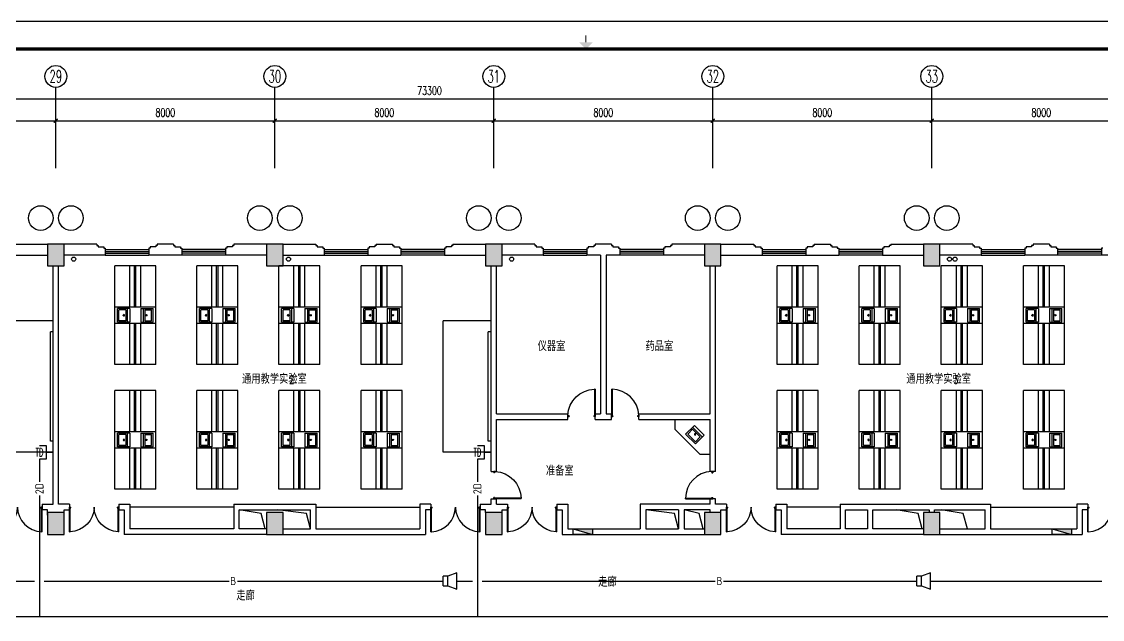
# Model space of a CAD drawing. Extents: x 190999 to 834799, y -200814 to 215286.
# Drawn here: x 467635 to 507118, y 49967 to 71786 of the extents above; entities that cross this region are included whole.
import ezdxf
from ezdxf.enums import TextEntityAlignment as Align

# ---------------------------------------------------------------- set-up
doc = ezdxf.new("R2010")
doc.units = 0
doc.header["$LTSCALE"] = 1000
doc.header["$MEASUREMENT"] = 0
for name, color, linetype in [('00-EQUIP', 3, 'Continuous'), ('00-SIG_TEXT', 7, 'Continuous'), ('00-WIRE-4', 6, 'Continuous'), ('A-墙线', 2, 'Continuous'), ('A-外包装修', 250, 'Continuous'), ('A-外窗', 145, 'Continuous'), ('A-家具', 250, 'Continuous'), ('A-门', 167, 'Continuous'), ('AXIS', 3, 'Continuous'), ('AXIS_TEXT', 7, 'Continuous'), ('COLUMN', 2, 'Continuous'), ('EQUIP_消火栓', 6, 'Continuous'), ('PUB_HATCH', 250, 'Continuous'), ('图框', 189, 'Continuous'), ('房间名称', 7, 'Continuous'), ('桥架', 1, 'Continuous'), ('洞口线', 177, 'Continuous'), ('雨水管', 3, 'Continuous')]:
    doc.layers.add(name, color=color, linetype=linetype)
doc.styles.add('-GBCBIGGBENOR', font='GBENOR.shx', dxfattribs={"bigfont": 'GBCBIG.shx'})
doc.styles.add('_COMPLEX', font='COMPLEX.shx', dxfattribs={"width": 0.5})
doc.styles.add('_TCH_AXIS', font='COMPLEX', dxfattribs={"bigfont": 'GBCBIG'})
doc.styles.add('_TCH_DIM', font='SIMPLEX', dxfattribs={"bigfont": 'GBCBIG'})
doc.styles.add('COMPLEX', font='COMPLEX')
doc.styles.add('DIM_FONT', font='SIMPLEX', dxfattribs={"width": 0.7, "bigfont": 'GBCBIG'})
doc.styles.get("Standard").update_dxf_attribs({"font": 'simhei.ttf'})
doc.styles.add('zz-1', font='arial.ttf', dxfattribs={"width": 0.8})
doc.dimstyles.new('DIMN', dxfattribs={"dimtxt": 300, "dimasz": 100, "dimexe": 250, "dimexo": 300, "dimgap": 150, "dimtad": 1, "dimdec": 0, "dimzin": 0, "dimdsep": 46, "dimtxsty": 'DIM_FONT', "dimblk": 'ARCHTICK', "dimcen": 0.09, "dimclrt": 7, "dimazin": 2, "dimtfac": 1, "dimtdec": 0, "dimtix": 1, "dimtmove": 2, "dimatfit": 3, "dimfxl": 0, "dimtolj": 1, "dimtzin": 0, "dimarcsym": 0})

# ---------------------------------------------------------------- blocks, each defined once
blk = doc.blocks.new('TJAD_TK_A0')
at = {"layer": '图框'}
blk.add_line((2162, 399.3), (973, 399.3), dxfattribs=at)
at = {"layer": '图框', "const_width": 0.3}
blk.add_lwpolyline([(1567.5, 391.74), (1567.5, 394.24)], dxfattribs=at)
at = {"layer": '图框', "const_width": 1.2}
blk.add_lwpolyline([(2152, -431.7), (2152, 389.3), (998, 389.3), (998, -431.7)], close=True, dxfattribs=at)
at = {"layer": '图框'}
blk.add_solid([(1565, 391.74), (1570, 391.74), (1567.5, 389.24)], dxfattribs=at)
blk = doc.blocks.new('m1000')
at = {"layer": 'A-墙线'}
for p, q in [((0, 0), (0, 200)), ((1000, 0), (1000, 200))]:
    blk.add_line(p, q, dxfattribs=at)
at = {"layer": 'A-门'}
for p, q in [((0, 1100), (0, 100)), ((0, 1100), (20, 1100)), ((20, 1100), (20, 150)), ((0, 150), (30, 150)), ((0, 100), (50, 100)), ((30, 150), (30, 130)), ((30, 130), (50, 130)), ((50, 130), (50, 100)), ((950, 130), (950, 100)), ((970, 130), (950, 130)), ((1000, 100), (950, 100)), ((970, 150), (970, 130)), ((1000, 150), (970, 150)), ((1000, 150), (1000, 100))]:
    blk.add_line(p, q, dxfattribs=at)
blk.add_arc((0, 100), 1000, 2.866, 88.854, dxfattribs=at)
blk = doc.blocks.new('m1800')
at = {"layer": 'A-墙线'}
for p, q in [((-900, -100), (-900, 100)), ((900, -100), (900, 100))]:
    blk.add_line(p, q, dxfattribs=at)
at = {"layer": 'A-门'}
for p, q in [((-900, 900), (-900, 0)), ((-900, 900), (-880, 900)), ((-880, 900), (-880, 50)), ((880, 900), (880, 50)), ((900, 900), (880, 900)), ((900, 900), (900, 0)), ((-900, 50), (-870, 50)), ((-900, 0), (-850, 0)), ((-870, 50), (-870, 30)), ((-870, 30), (-850, 30)), ((-850, 30), (-850, 0)), ((850, 30), (850, 0)), ((870, 30), (850, 30)), ((900, 0), (850, 0)), ((870, 50), (870, 30)), ((900, 50), (870, 50))]:
    blk.add_line(p, q, dxfattribs=at)
for centre, start, end in [((-900, 0), 0, 88.7267), ((900, 0), 91.2733, 180)]:
    blk.add_arc(centre, 900, start, end, dxfattribs=at)
blk = doc.blocks.new('$TwtSys$00000434')
for p, q in [((-0.5, 0.5), (-0.5, -0.5)), ((-0.5, -0.5), (0.5, 0.5)), ((0.5, 0.5), (-0.5, 0.5)), ((0.5, -0.5), (0.5, 0.5)), ((-0.5, -0.5), (0.5, -0.5))]:
    blk.add_line(p, q)
blk.add_solid([(0.5, -0.5), (0.5, 0.5), (-0.5, -0.5)])
blk = doc.blocks.new('_ArchTick')
at = {"const_width": 0.5}
blk.add_lwpolyline([(-0.7, -0.7), (0.7, 0.7)], dxfattribs=at)
blk = doc.blocks.new('*D1251')
at = {"layer": 'AXIS', "color": 0, "lineweight": -2}
for p, q in [((500885, 66767), (500885, 68417)), ((508885, 66767), (508885, 68417)), ((500885, 68167), (508885, 68167))]:
    blk.add_line(p, q, dxfattribs=at)
at = {"layer": 'Defpoints', "color": 0}
for p in [(508885, 68167), (500885, 66467), (508885, 66467)]:
    blk.add_point(p, dxfattribs=at)
at = {"layer": 'AXIS', "color": 0, "lineweight": -2, "xscale": 100, "yscale": 100, "zscale": 100, "rotation": 180}
blk.add_blockref('_ArchTick', (500885, 68167), dxfattribs=at)
at = {"layer": 'AXIS', "color": 0, "lineweight": -2, "xscale": 100, "yscale": 100, "zscale": 100}
blk.add_blockref('_ArchTick', (508885, 68167), dxfattribs=at)
at = {"layer": 'AXIS', "color": 7, "insert": (504885, 68467), "char_height": 300, "attachment_point": 5, "style": 'DIM_FONT'}
blk.add_mtext('\\A1;8000', dxfattribs=at)
blk = doc.blocks.new('*D1252')
at = {"layer": 'AXIS', "color": 0, "lineweight": -2}
for p, q in [((492885, 66767), (492885, 68417)), ((500885, 66767), (500885, 68417)), ((492885, 68167), (500885, 68167))]:
    blk.add_line(p, q, dxfattribs=at)
at = {"layer": 'Defpoints', "color": 0}
for p in [(500885, 68167), (492885, 66467), (500885, 66467)]:
    blk.add_point(p, dxfattribs=at)
at = {"layer": 'AXIS', "color": 0, "lineweight": -2, "xscale": 100, "yscale": 100, "zscale": 100, "rotation": 180}
blk.add_blockref('_ArchTick', (492885, 68167), dxfattribs=at)
at = {"layer": 'AXIS', "color": 0, "lineweight": -2, "xscale": 100, "yscale": 100, "zscale": 100}
blk.add_blockref('_ArchTick', (500885, 68167), dxfattribs=at)
at = {"layer": 'AXIS', "color": 7, "insert": (496885, 68467), "char_height": 300, "attachment_point": 5, "style": 'DIM_FONT'}
blk.add_mtext('\\A1;8000', dxfattribs=at)
blk = doc.blocks.new('*D1253')
at = {"layer": 'AXIS', "color": 0, "lineweight": -2}
for p, q in [((484885, 66767), (484885, 68417)), ((492885, 66767), (492885, 68417)), ((484885, 68167), (492885, 68167))]:
    blk.add_line(p, q, dxfattribs=at)
at = {"layer": 'Defpoints', "color": 0}
for p in [(492885, 68167), (484885, 66467), (492885, 66467)]:
    blk.add_point(p, dxfattribs=at)
at = {"layer": 'AXIS', "color": 0, "lineweight": -2, "xscale": 100, "yscale": 100, "zscale": 100, "rotation": 180}
blk.add_blockref('_ArchTick', (484885, 68167), dxfattribs=at)
at = {"layer": 'AXIS', "color": 0, "lineweight": -2, "xscale": 100, "yscale": 100, "zscale": 100}
blk.add_blockref('_ArchTick', (492885, 68167), dxfattribs=at)
at = {"layer": 'AXIS', "color": 7, "insert": (488885, 68467), "char_height": 300, "attachment_point": 5, "style": 'DIM_FONT'}
blk.add_mtext('\\A1;8000', dxfattribs=at)
blk = doc.blocks.new('*D1254')
at = {"layer": 'AXIS', "color": 0, "lineweight": -2}
for p, q in [((476885, 66767), (476885, 68417)), ((484885, 66767), (484885, 68417)), ((476885, 68167), (484885, 68167))]:
    blk.add_line(p, q, dxfattribs=at)
at = {"layer": 'Defpoints', "color": 0}
for p in [(484885, 68167), (476885, 66467), (484885, 66467)]:
    blk.add_point(p, dxfattribs=at)
at = {"layer": 'AXIS', "color": 0, "lineweight": -2, "xscale": 100, "yscale": 100, "zscale": 100, "rotation": 180}
blk.add_blockref('_ArchTick', (476885, 68167), dxfattribs=at)
at = {"layer": 'AXIS', "color": 0, "lineweight": -2, "xscale": 100, "yscale": 100, "zscale": 100}
blk.add_blockref('_ArchTick', (484885, 68167), dxfattribs=at)
at = {"layer": 'AXIS', "color": 7, "insert": (480885, 68467), "char_height": 300, "attachment_point": 5, "style": 'DIM_FONT'}
blk.add_mtext('\\A1;8000', dxfattribs=at)
blk = doc.blocks.new('*D1255')
at = {"layer": 'AXIS', "color": 0, "lineweight": -2}
for p, q in [((468885, 66767), (468885, 68417)), ((476885, 66767), (476885, 68417)), ((468885, 68167), (476885, 68167))]:
    blk.add_line(p, q, dxfattribs=at)
at = {"layer": 'Defpoints', "color": 0}
for p in [(476885, 68167), (468885, 66467), (476885, 66467)]:
    blk.add_point(p, dxfattribs=at)
at = {"layer": 'AXIS', "color": 0, "lineweight": -2, "xscale": 100, "yscale": 100, "zscale": 100, "rotation": 180}
blk.add_blockref('_ArchTick', (468885, 68167), dxfattribs=at)
at = {"layer": 'AXIS', "color": 0, "lineweight": -2, "xscale": 100, "yscale": 100, "zscale": 100}
blk.add_blockref('_ArchTick', (476885, 68167), dxfattribs=at)
at = {"layer": 'AXIS', "color": 7, "insert": (472885, 68467), "char_height": 300, "attachment_point": 5, "style": 'DIM_FONT'}
blk.add_mtext('\\A1;8000', dxfattribs=at)
blk = doc.blocks.new('*D1256')
at = {"layer": 'AXIS', "color": 0, "lineweight": -2}
for p, q in [((460885, 66767), (460885, 68417)), ((468885, 66767), (468885, 68417)), ((460885, 68167), (468885, 68167))]:
    blk.add_line(p, q, dxfattribs=at)
at = {"layer": 'Defpoints', "color": 0}
for p in [(468885, 68167), (460885, 66467), (468885, 66467)]:
    blk.add_point(p, dxfattribs=at)
at = {"layer": 'AXIS', "color": 0, "lineweight": -2, "xscale": 100, "yscale": 100, "zscale": 100, "rotation": 180}
blk.add_blockref('_ArchTick', (460885, 68167), dxfattribs=at)
at = {"layer": 'AXIS', "color": 0, "lineweight": -2, "xscale": 100, "yscale": 100, "zscale": 100}
blk.add_blockref('_ArchTick', (468885, 68167), dxfattribs=at)
at = {"layer": 'AXIS', "color": 7, "insert": (464885, 68467), "char_height": 300, "attachment_point": 5, "style": 'DIM_FONT'}
blk.add_mtext('\\A1;8000', dxfattribs=at)
blk = doc.blocks.new('*D1260')
at = {"layer": 'AXIS', "color": 0, "lineweight": -2}
for p, q in [((445885, 66767), (445885, 69217)), ((519185, 66767), (519185, 69217)), ((445885, 68967), (519185, 68967))]:
    blk.add_line(p, q, dxfattribs=at)
at = {"layer": 'Defpoints', "color": 0}
for p in [(519185, 68967), (445885, 66467), (519185, 66467)]:
    blk.add_point(p, dxfattribs=at)
at = {"layer": 'AXIS', "color": 0, "lineweight": -2, "xscale": 100, "yscale": 100, "zscale": 100, "rotation": 180}
blk.add_blockref('_ArchTick', (445885, 68967), dxfattribs=at)
at = {"layer": 'AXIS', "color": 0, "lineweight": -2, "xscale": 100, "yscale": 100, "zscale": 100}
blk.add_blockref('_ArchTick', (519185, 68967), dxfattribs=at)
at = {"layer": 'AXIS', "color": 7, "insert": (482535, 69267), "char_height": 300, "attachment_point": 5, "style": 'DIM_FONT'}
blk.add_mtext('\\A1;73300', dxfattribs=at)
blk = doc.blocks.new('_AXISO')
blk.add_circle((0, 0), 0.5)
at = {"layer": 'AXIS_TEXT', "style": 'COMPLEX', "width": 1.041667}
blk.add_attdef('A', text='', height=0.56, dxfattribs=at).set_placement((-0.25, -0.28), (0.25, -0.28), align=Align.FIT)
blk = doc.blocks.new('$plan$00001609')
at = {"linetype": 'Continuous'}
for p, q in [((0, -251), (0, 251)), ((0, 251), (450, 251)), ((93, -251), (93, 251)), ((146, -199), (146, 199)), ((146, 199), (397, 199)), ((397, 199), (397, -199)), ((450, 251), (450, -251)), ((0, -251), (450, -251)), ((146, -199), (397, -199))]:
    blk.add_line(p, q, dxfattribs=at)
blk.add_line((238, 2), (238, 0))
blk.add_arc((212, 0), 26, 4.716, 0, dxfattribs=at)
at = {"style": 'zz-1'}
for tag in ['YSIZE', 'XSIZE']:
    blk.add_attdef(tag, (0, 0), '', height=0.5, dxfattribs=at)
blk = doc.blocks.new('_LINKPT1')
at = {"color": 0}
blk.add_line((0, 0), (0, 0), dxfattribs=at)
blk = doc.blocks.new('IO37IMB6')
for p, q in [((-0.5, 0.499), (-0.5, 0.999)), ((0.5, 0.999), (0.5, 0.499)), ((0.5, 0.499), (-0.5, 0.499)), ((0, 0.5), (0, 0))]:
    blk.add_line(p, q)
at = {"xscale": 0.002, "yscale": 0.002, "zscale": 0.002}
for p in [(0, 1.384), (-0.5, 0.499), (0, 0), (0.5, 0.499)]:
    blk.add_blockref('_LINKPT1', p, dxfattribs=at)
at = {"style": '_COMPLEX', "width": 0.6, "flags": 8}
blk.add_attdef('$TEXT$', text='', height=0.6, dxfattribs=at).set_placement((0, 1), align=Align.MIDDLE_CENTER)
at = {"flags": 9}
blk.add_attdef('A', (0, 0), '', height=0.00002, dxfattribs=at)
blk = doc.blocks.new('OS28WV87')
for p, q in [((0, 0.35), (0, -0.35)), ((0, 0.35), (0.35, 0.35)), ((0.35, 0.35), (1, 0.6)), ((0.35, 0.35), (0.35, -0.35)), ((1, 0.6), (1, -0.6)), ((0.35, -0.35), (0, -0.35)), ((1, -0.6), (0.35, -0.35))]:
    blk.add_line(p, q)
at = {"xscale": 0.002, "yscale": 0.002, "zscale": 0.002}
for p in [(0, 0), (0.175, 0.35), (1, 0), (0.175, -0.35)]:
    blk.add_blockref('_LINKPT1', p, dxfattribs=at)
at = {"flags": 9}
blk.add_attdef('A', (0, 0), '', height=0.00002, dxfattribs=at)

msp = doc.modelspace()

# ---------------------------------------------------------------- hatches: boundary and pattern name
at = {"layer": 'PUB_HATCH'}
for points in [[(468584.6, 63667.4), (468584.6, 62867.4), (469184.6, 62867.4), (469184.6, 63667.4)], [(476584.6, 63667.4), (476584.6, 62867.4), (477184.6, 62867.4), (477184.6, 63667.4)], [(484584.6, 63667.4), (484584.6, 62867.4), (485184.6, 62867.4), (485184.6, 63667.4)], [(492584.6, 63667.4), (492584.6, 62867.4), (493184.6, 62867.4), (493184.6, 63667.4)], [(500584.6, 63667.4), (500584.6, 62867.4), (501184.6, 62867.4), (501184.6, 63667.4)], [(468584.6, 53867.4), (468584.6, 53067.4), (469184.6, 53067.4), (469184.6, 53867.4)], [(476584.6, 53867.4), (476584.6, 53067.4), (477184.6, 53067.4), (477184.6, 53867.4)], [(484584.6, 53867.4), (484584.6, 53067.4), (485184.6, 53067.4), (485184.6, 53867.4)], [(492584.6, 53867.4), (492584.6, 53067.4), (493184.6, 53067.4), (493184.6, 53867.4)], [(500584.6, 53867.4), (500584.6, 53067.4), (501184.6, 53067.4), (501184.6, 53867.4)]]:
    msp.add_hatch(color=256, dxfattribs=at).paths.add_polyline_path(points)

# ---------------------------------------------------------------- linework, layer by layer
at = {"layer": '00-WIRE-4'}
for p, q in [((468285.1, 55817.4), (468285.1, 54989.7)), ((484285.1, 55817.4), (484285.1, 54989.7)), ((468285.1, 54489.1), (468285.1, 50067.4)), ((484285.1, 54489.1), (484285.1, 50067.4)), ((466234.6, 51367.4), (468110.1, 51367.4)), ((468460.1, 51367.4), (475213.8, 51367.4)), ((475518.8, 51367.4), (483034.6, 51367.4)), ((483534.6, 51367.4), (484110.1, 51367.4)), ((484460.1, 51367.4), (492975.1, 51367.4)), ((493280.1, 51367.4), (500334.6, 51367.4)), ((500834.6, 51367.4), (507102.1, 51367.4))]:
    msp.add_line(p, q, dxfattribs=at)
at = {"layer": 'A-墙线'}
for p, q in [((467384.6, 63667.4), (468584.6, 63667.4)), ((470384.6, 63667.4), (469184.6, 63667.4)), ((470384.6, 63667.4), (470384.6, 63617.4)), ((470384.6, 63617.4), (470434.6, 63617.4)), ((470434.6, 63617.4), (470434.6, 63567.4)), ((472534.6, 63617.4), (472534.6, 63567.4)), ((472584.6, 63617.4), (472534.6, 63617.4)), ((473184.6, 63667.4), (472584.6, 63667.4)), ((472584.6, 63667.4), (472584.6, 63617.4)), ((473184.6, 63667.4), (473184.6, 63617.4)), ((473184.6, 63617.4), (473234.6, 63617.4)), ((473234.6, 63617.4), (473234.6, 63567.4)), ((475334.6, 63617.4), (475334.6, 63567.4)), ((475384.6, 63617.4), (475334.6, 63617.4)), ((476584.6, 63667.4), (475384.6, 63667.4)), ((475384.6, 63667.4), (475384.6, 63617.4)), ((477184.6, 63667.4), (478384.6, 63667.4)), ((478384.6, 63667.4), (478384.6, 63617.4)), ((478384.6, 63617.4), (478434.6, 63617.4)), ((478434.6, 63617.4), (478434.6, 63567.4)), ((480534.6, 63617.4), (480534.6, 63567.4)), ((480584.6, 63617.4), (480534.6, 63617.4)), ((480584.6, 63667.4), (481184.6, 63667.4)), ((480584.6, 63667.4), (480584.6, 63617.4)), ((481184.6, 63667.4), (481184.6, 63617.4)), ((481184.6, 63617.4), (481234.6, 63617.4)), ((481234.6, 63617.4), (481234.6, 63567.4)), ((483334.6, 63617.4), (483334.6, 63567.4)), ((483384.6, 63617.4), (483334.6, 63617.4)), ((483384.6, 63667.4), (484584.6, 63667.4)), ((483384.6, 63667.4), (483384.6, 63617.4)), ((486384.6, 63667.4), (485184.6, 63667.4)), ((486384.6, 63667.4), (486384.6, 63617.4)), ((486384.6, 63617.4), (486434.6, 63617.4)), ((486434.6, 63617.4), (486434.6, 63567.4)), ((488534.6, 63617.4), (488534.6, 63567.4)), ((488584.6, 63617.4), (488534.6, 63617.4)), ((489184.6, 63667.4), (488584.6, 63667.4)), ((488584.6, 63667.4), (488584.6, 63617.4)), ((489184.6, 63667.4), (489184.6, 63617.4)), ((489184.6, 63617.4), (489234.6, 63617.4)), ((489234.6, 63617.4), (489234.6, 63567.4)), ((491334.6, 63617.4), (491334.6, 63567.4)), ((491384.6, 63617.4), (491334.6, 63617.4)), ((492584.6, 63667.4), (491384.6, 63667.4)), ((491384.6, 63667.4), (491384.6, 63617.4)), ((493184.6, 63667.4), (494384.6, 63667.4)), ((494384.6, 63667.4), (494384.6, 63617.4)), ((494384.6, 63617.4), (494434.6, 63617.4)), ((494434.6, 63617.4), (494434.6, 63567.4)), ((496534.6, 63617.4), (496534.6, 63567.4)), ((496584.6, 63617.4), (496534.6, 63617.4)), ((496584.6, 63667.4), (497184.6, 63667.4)), ((496584.6, 63667.4), (496584.6, 63617.4)), ((497184.6, 63667.4), (497184.6, 63617.4)), ((497184.6, 63617.4), (497234.6, 63617.4)), ((497234.6, 63617.4), (497234.6, 63567.4)), ((499334.6, 63617.4), (499334.6, 63567.4)), ((499384.6, 63617.4), (499334.6, 63617.4)), ((499384.6, 63667.4), (500584.6, 63667.4)), ((499384.6, 63667.4), (499384.6, 63617.4)), ((502384.6, 63667.4), (501184.6, 63667.4)), ((502384.6, 63667.4), (502384.6, 63617.4)), ((502384.6, 63617.4), (502434.6, 63617.4)), ((502434.6, 63617.4), (502434.6, 63567.4)), ((504534.6, 63617.4), (504534.6, 63567.4)), ((504584.6, 63617.4), (504534.6, 63617.4)), ((505184.6, 63667.4), (504584.6, 63667.4)), ((504584.6, 63667.4), (504584.6, 63617.4)), ((505184.6, 63667.4), (505184.6, 63617.4)), ((505184.6, 63617.4), (505234.6, 63617.4)), ((505234.6, 63617.4), (505234.6, 63567.4)), ((467084.6, 63267.4), (468584.6, 63267.4)), ((470684.6, 63267.4), (469184.6, 63267.4)), ((470434.6, 63567.4), (470634.6, 63567.4)), ((470634.6, 63567.4), (470634.6, 63517.4)), ((470634.6, 63517.4), (470684.6, 63517.4)), ((470684.6, 63517.4), (470684.6, 63267.4)), ((472334.6, 63517.4), (472284.6, 63517.4)), ((472284.6, 63517.4), (472284.6, 63267.4)), ((473484.6, 63267.4), (472284.6, 63267.4)), ((472334.6, 63567.4), (472334.6, 63517.4)), ((472534.6, 63567.4), (472334.6, 63567.4)), ((473234.6, 63567.4), (473434.6, 63567.4)), ((473434.6, 63567.4), (473434.6, 63517.4)), ((473434.6, 63517.4), (473484.6, 63517.4)), ((473484.6, 63517.4), (473484.6, 63267.4)), ((475134.6, 63517.4), (475084.6, 63517.4)), ((475084.6, 63517.4), (475084.6, 63267.4)), ((476584.6, 63267.4), (475084.6, 63267.4)), ((475134.6, 63567.4), (475134.6, 63517.4)), ((475334.6, 63567.4), (475134.6, 63567.4)), ((477184.6, 63267.4), (478684.6, 63267.4)), ((478434.6, 63567.4), (478634.6, 63567.4)), ((478634.6, 63567.4), (478634.6, 63517.4)), ((478634.6, 63517.4), (478684.6, 63517.4)), ((478684.6, 63517.4), (478684.6, 63267.4)), ((480334.6, 63517.4), (480284.6, 63517.4)), ((480284.6, 63517.4), (480284.6, 63267.4)), ((480284.6, 63267.4), (481484.6, 63267.4)), ((480334.6, 63567.4), (480334.6, 63517.4)), ((480534.6, 63567.4), (480334.6, 63567.4)), ((481234.6, 63567.4), (481434.6, 63567.4)), ((481434.6, 63567.4), (481434.6, 63517.4)), ((481434.6, 63517.4), (481484.6, 63517.4)), ((481484.6, 63517.4), (481484.6, 63267.4)), ((483134.6, 63517.4), (483084.6, 63517.4)), ((483084.6, 63517.4), (483084.6, 63267.4)), ((483084.6, 63267.4), (484584.6, 63267.4)), ((483134.6, 63567.4), (483134.6, 63517.4)), ((483334.6, 63567.4), (483134.6, 63567.4)), ((486684.6, 63267.4), (485184.6, 63267.4)), ((486434.6, 63567.4), (486634.6, 63567.4)), ((486634.6, 63567.4), (486634.6, 63517.4)), ((486634.6, 63517.4), (486684.6, 63517.4)), ((486684.6, 63517.4), (486684.6, 63267.4)), ((488334.6, 63517.4), (488284.6, 63517.4)), ((488284.6, 63517.4), (488284.6, 63267.4)), ((488784.6, 63267.4), (488284.6, 63267.4)), ((488334.6, 63567.4), (488334.6, 63517.4)), ((488534.6, 63567.4), (488334.6, 63567.4)), ((488784.6, 63267.4), (488784.6, 57467.4)), ((488984.6, 63267.4), (488984.6, 57467.4)), ((489484.6, 63267.4), (488984.6, 63267.4)), ((489234.6, 63567.4), (489434.6, 63567.4)), ((489434.6, 63567.4), (489434.6, 63517.4)), ((489434.6, 63517.4), (489484.6, 63517.4)), ((489484.6, 63517.4), (489484.6, 63267.4)), ((491134.6, 63517.4), (491084.6, 63517.4)), ((491084.6, 63517.4), (491084.6, 63267.4)), ((492584.6, 63267.4), (491084.6, 63267.4)), ((491134.6, 63567.4), (491134.6, 63517.4)), ((491334.6, 63567.4), (491134.6, 63567.4)), ((493184.6, 63267.4), (494684.6, 63267.4)), ((494434.6, 63567.4), (494634.6, 63567.4)), ((494634.6, 63567.4), (494634.6, 63517.4)), ((494634.6, 63517.4), (494684.6, 63517.4)), ((494684.6, 63517.4), (494684.6, 63267.4)), ((496334.6, 63517.4), (496284.6, 63517.4)), ((496284.6, 63517.4), (496284.6, 63267.4)), ((496284.6, 63267.4), (497484.6, 63267.4)), ((496334.6, 63567.4), (496334.6, 63517.4)), ((496534.6, 63567.4), (496334.6, 63567.4)), ((497234.6, 63567.4), (497434.6, 63567.4)), ((497434.6, 63567.4), (497434.6, 63517.4)), ((497434.6, 63517.4), (497484.6, 63517.4)), ((497484.6, 63517.4), (497484.6, 63267.4)), ((499134.6, 63517.4), (499084.6, 63517.4)), ((499084.6, 63517.4), (499084.6, 63267.4)), ((499084.6, 63267.4), (500584.6, 63267.4)), ((499134.6, 63567.4), (499134.6, 63517.4)), ((499334.6, 63567.4), (499134.6, 63567.4)), ((502684.6, 63267.4), (501184.6, 63267.4)), ((502434.6, 63567.4), (502634.6, 63567.4)), ((502634.6, 63567.4), (502634.6, 63517.4)), ((502634.6, 63517.4), (502684.6, 63517.4)), ((502684.6, 63517.4), (502684.6, 63267.4)), ((504334.6, 63517.4), (504284.6, 63517.4)), ((504284.6, 63517.4), (504284.6, 63267.4)), ((505484.6, 63267.4), (504284.6, 63267.4)), ((504334.6, 63567.4), (504334.6, 63517.4)), ((504534.6, 63567.4), (504334.6, 63567.4)), ((505234.6, 63567.4), (505434.6, 63567.4)), ((505434.6, 63567.4), (505434.6, 63517.4)), ((505434.6, 63517.4), (505484.6, 63517.4)), ((505484.6, 63517.4), (505484.6, 63267.4)), ((507134.6, 63517.4), (507084.6, 63517.4)), ((507084.6, 63517.4), (507084.6, 63267.4)), ((508584.6, 63267.4), (507084.6, 63267.4)), ((468784.6, 54167.4), (468784.6, 62867.4)), ((468984.6, 54167.4), (468984.6, 62867.4)), ((484784.6, 55367.4), (484784.6, 62867.4)), ((484984.6, 57467.4), (484984.6, 62867.4)), ((492784.6, 57467.4), (492784.6, 62867.4)), ((492984.6, 55367.4), (492984.6, 62867.4)), ((484984.6, 57467.4), (487584.6, 57467.4)), ((484984.6, 57267.4), (487584.6, 57267.4)), ((484984.6, 55367.4), (484984.6, 57267.4)), ((488584.6, 57467.4), (488784.6, 57467.4)), ((488584.6, 57267.4), (489184.6, 57267.4)), ((488984.6, 57467.4), (489184.6, 57467.4)), ((490184.6, 57467.4), (492784.6, 57467.4)), ((490184.6, 57267.4), (492784.6, 57267.4)), ((492784.6, 55367.4), (492784.6, 57267.4)), ((468384.6, 54167.4), (468784.6, 54167.4)), ((469384.6, 54167.4), (468984.6, 54167.4)), ((471184.6, 54167.4), (471584.6, 54167.4)), ((471584.6, 54167.4), (471584.6, 53267.4)), ((475384.6, 54167.4), (475384.6, 53267.4)), ((475384.6, 54167.4), (478384.6, 54167.4)), ((478384.6, 54167.4), (478384.6, 53267.4)), ((482584.6, 54167.4), (482184.6, 54167.4)), ((482184.6, 54167.4), (482184.6, 53267.4)), ((484384.6, 54167.4), (484784.6, 54167.4)), ((484784.6, 54167.4), (484784.6, 54367.4)), ((484984.6, 54167.4), (484984.6, 54367.4)), ((484984.6, 54167.4), (485384.6, 54167.4)), ((487184.6, 54167.4), (487584.6, 54167.4)), ((487584.6, 54167.4), (487584.6, 53267.4)), ((492784.6, 54167.4), (492784.6, 54367.4)), ((492984.6, 54167.4), (492984.6, 54367.4)), ((493384.6, 54167.4), (492984.6, 54167.4)), ((495184.6, 54167.4), (495584.6, 54167.4)), ((495584.6, 54167.4), (495584.6, 53267.4)), ((497534.6, 54167.4), (497534.6, 53267.4)), ((497534.6, 54167.4), (503034.6, 54167.4)), ((503034.6, 54167.4), (503034.6, 53267.4)), ((506584.6, 54167.4), (506184.6, 54167.4)), ((506184.6, 54167.4), (506184.6, 53267.4)), ((468584.6, 53967.4), (468384.6, 53967.4)), ((468584.6, 53767.4), (468584.6, 53967.4)), ((469184.6, 53967.4), (469384.6, 53967.4)), ((469184.6, 53767.4), (469184.6, 53967.4)), ((471184.6, 53967.4), (471384.6, 53967.4)), ((471384.6, 53967.4), (471384.6, 53067.4)), ((475584.6, 53967.4), (478184.6, 53967.4)), ((475584.6, 53267.4), (475584.6, 53967.4)), ((478184.6, 53267.4), (478184.6, 53967.4)), ((482584.6, 53967.4), (482384.6, 53967.4)), ((482384.6, 53967.4), (482384.6, 53067.4)), ((484584.6, 53967.4), (484384.6, 53967.4)), ((484584.6, 53867.4), (484584.6, 53967.4)), ((485184.6, 53967.4), (485384.6, 53967.4)), ((485184.6, 53867.4), (485184.6, 53967.4)), ((487184.6, 53967.4), (487384.6, 53967.4)), ((487384.6, 53967.4), (487384.6, 53067.4)), ((492784.6, 53867.4), (492784.6, 53967.4)), ((493184.6, 53967.4), (493384.6, 53967.4)), ((493184.6, 53867.4), (493184.6, 53967.4)), ((495184.6, 53967.4), (495384.6, 53967.4)), ((495384.6, 53967.4), (495384.6, 53067.4)), ((497734.6, 53967.4), (498534.6, 53967.4)), ((497734.6, 53267.4), (497734.6, 53967.4)), ((498534.6, 53967.4), (498534.6, 53267.4)), ((498734.6, 53967.4), (500784.6, 53967.4)), ((498734.6, 53267.4), (498734.6, 53967.4)), ((500784.6, 53967.4), (500784.6, 53867.4)), ((500984.6, 53967.4), (502834.6, 53967.4)), ((500984.6, 53867.4), (500984.6, 53967.4)), ((502834.6, 53267.4), (502834.6, 53967.4)), ((506584.6, 53967.4), (506384.6, 53967.4)), ((506384.6, 53967.4), (506384.6, 53067.4)), ((476584.6, 53067.4), (471384.6, 53067.4)), ((475384.6, 53267.4), (471584.6, 53267.4)), ((476584.6, 53267.4), (475584.6, 53267.4)), ((477184.6, 53267.4), (478184.6, 53267.4)), ((477184.6, 53067.4), (482384.6, 53067.4)), ((478384.6, 53267.4), (482184.6, 53267.4)), ((487384.6, 53067.4), (492584.6, 53067.4)), ((487584.6, 53267.4), (490234.6, 53267.4)), ((490434.6, 53267.4), (491634.6, 53267.4)), ((491834.6, 53267.4), (492584.6, 53267.4)), ((500584.6, 53067.4), (495384.6, 53067.4)), ((497534.6, 53267.4), (495584.6, 53267.4)), ((498534.6, 53267.4), (497734.6, 53267.4)), ((500584.6, 53267.4), (498734.6, 53267.4)), ((501184.6, 53267.4), (502834.6, 53267.4)), ((501184.6, 53067.4), (506384.6, 53067.4)), ((503034.6, 53267.4), (506184.6, 53267.4))]:
    msp.add_line(p, q, dxfattribs=at)
for points in [[(492784.6, 54167.4), (490234.6, 54167.4), (490234.6, 53267.4)], [(491634.6, 53967.4), (490434.6, 53967.4), (490434.6, 53267.4)], [(491634.6, 53967.4), (491634.6, 53267.4)], [(492784.6, 53967.4), (491834.6, 53967.4), (491834.6, 53267.4)]]:
    msp.add_lwpolyline(points, dxfattribs=at)
at = {"layer": 'A-外包装修'}
for centre in [(468334.6, 64617.4), (469434.6, 64617.4), (476334.6, 64617.4), (477434.6, 64617.4), (484334.6, 64617.4), (485434.6, 64617.4), (492334.6, 64617.4), (493434.6, 64617.4), (500334.6, 64617.4), (501434.6, 64617.4)]:
    msp.add_circle(centre, 450, dxfattribs=at)
at = {"layer": 'A-外窗'}
for p, q in [((470684.6, 63467.4), (472284.6, 63467.4)), ((470684.6, 63397.4), (472284.6, 63397.4)), ((470684.6, 63337.4), (472284.6, 63337.4)), ((470684.6, 63267.4), (472284.6, 63267.4)), ((475084.6, 63467.4), (473484.6, 63467.4)), ((475084.6, 63397.4), (473484.6, 63397.4)), ((475084.6, 63337.4), (473484.6, 63337.4)), ((475084.6, 63267.4), (473484.6, 63267.4)), ((478684.6, 63467.4), (480284.6, 63467.4)), ((478684.6, 63397.4), (480284.6, 63397.4)), ((478684.6, 63337.4), (480284.6, 63337.4)), ((478684.6, 63267.4), (480284.6, 63267.4)), ((483084.6, 63467.4), (481484.6, 63467.4)), ((483084.6, 63397.4), (481484.6, 63397.4)), ((483084.6, 63337.4), (481484.6, 63337.4)), ((483084.6, 63267.4), (481484.6, 63267.4)), ((486684.6, 63467.4), (488284.6, 63467.4)), ((486684.6, 63397.4), (488284.6, 63397.4)), ((486684.6, 63337.4), (488284.6, 63337.4)), ((486684.6, 63267.4), (488284.6, 63267.4)), ((491084.6, 63467.4), (489484.6, 63467.4)), ((491084.6, 63397.4), (489484.6, 63397.4)), ((491084.6, 63337.4), (489484.6, 63337.4)), ((491084.6, 63267.4), (489484.6, 63267.4)), ((494684.6, 63467.4), (496284.6, 63467.4)), ((494684.6, 63397.4), (496284.6, 63397.4)), ((494684.6, 63337.4), (496284.6, 63337.4)), ((494684.6, 63267.4), (496284.6, 63267.4)), ((499084.6, 63467.4), (497484.6, 63467.4)), ((499084.6, 63397.4), (497484.6, 63397.4)), ((499084.6, 63337.4), (497484.6, 63337.4)), ((499084.6, 63267.4), (497484.6, 63267.4)), ((502684.6, 63467.4), (504284.6, 63467.4)), ((502684.6, 63397.4), (504284.6, 63397.4)), ((502684.6, 63337.4), (504284.6, 63337.4)), ((502684.6, 63267.4), (504284.6, 63267.4)), ((507084.6, 63467.4), (505484.6, 63467.4)), ((507084.6, 63397.4), (505484.6, 63397.4)), ((507084.6, 63337.4), (505484.6, 63337.4)), ((507084.6, 63267.4), (505484.6, 63267.4))]:
    msp.add_line(p, q, dxfattribs=at)
at = {"layer": 'A-家具'}
for p, q in [((471034.6, 59267.4), (471034.6, 62867.4)), ((472534.6, 62867.4), (471034.6, 62867.4)), ((471584.6, 61367.4), (471584.6, 62867.4)), ((471759.6, 61367.4), (471759.6, 62867.4)), ((471809.6, 61367.4), (471809.6, 62867.4)), ((471984.6, 61367.4), (471984.6, 62867.4)), ((472534.6, 59267.4), (472534.6, 62867.4)), ((474034.6, 59267.4), (474034.6, 62867.4)), ((475534.6, 62867.4), (474034.6, 62867.4)), ((474584.6, 61367.4), (474584.6, 62867.4)), ((474759.6, 61367.4), (474759.6, 62867.4)), ((474809.6, 61367.4), (474809.6, 62867.4)), ((474984.6, 61367.4), (474984.6, 62867.4)), ((475534.6, 59267.4), (475534.6, 62867.4)), ((477034.6, 59267.4), (477034.6, 62867.4)), ((478534.6, 62867.4), (477034.6, 62867.4)), ((477584.6, 61367.4), (477584.6, 62867.4)), ((477759.6, 61367.4), (477759.6, 62867.4)), ((477809.6, 61367.4), (477809.6, 62867.4)), ((477984.6, 61367.4), (477984.6, 62867.4)), ((478534.6, 59267.4), (478534.6, 62867.4)), ((480034.6, 59267.4), (480034.6, 62867.4)), ((481534.6, 62867.4), (480034.6, 62867.4)), ((480584.6, 61367.4), (480584.6, 62867.4)), ((480759.6, 61367.4), (480759.6, 62867.4)), ((480809.6, 61367.4), (480809.6, 62867.4)), ((480984.6, 61367.4), (480984.6, 62867.4)), ((481534.6, 59267.4), (481534.6, 62867.4)), ((495234.6, 59267.4), (495234.6, 62867.4)), ((496734.6, 62867.4), (495234.6, 62867.4)), ((495784.6, 61367.4), (495784.6, 62867.4)), ((495959.6, 61367.4), (495959.6, 62867.4)), ((496009.6, 61367.4), (496009.6, 62867.4)), ((496184.6, 61367.4), (496184.6, 62867.4)), ((496734.6, 59267.4), (496734.6, 62867.4)), ((498234.6, 59267.4), (498234.6, 62867.4)), ((499734.6, 62867.4), (498234.6, 62867.4)), ((498784.6, 61367.4), (498784.6, 62867.4)), ((498959.6, 61367.4), (498959.6, 62867.4)), ((499009.6, 61367.4), (499009.6, 62867.4)), ((499184.6, 61367.4), (499184.6, 62867.4)), ((499734.6, 59267.4), (499734.6, 62867.4)), ((501234.6, 59267.4), (501234.6, 62867.4)), ((502734.6, 62867.4), (501234.6, 62867.4)), ((501784.6, 61367.4), (501784.6, 62867.4)), ((501959.6, 61367.4), (501959.6, 62867.4)), ((502009.6, 61367.4), (502009.6, 62867.4)), ((502184.6, 61367.4), (502184.6, 62867.4)), ((502734.6, 59267.4), (502734.6, 62867.4)), ((504234.6, 59267.4), (504234.6, 62867.4)), ((505734.6, 62867.4), (504234.6, 62867.4)), ((504784.6, 61367.4), (504784.6, 62867.4)), ((504959.6, 61367.4), (504959.6, 62867.4)), ((505009.6, 61367.4), (505009.6, 62867.4)), ((505184.6, 61367.4), (505184.6, 62867.4)), ((505734.6, 59267.4), (505734.6, 62867.4)), ((472534.6, 61367.4), (471034.6, 61367.4)), ((475534.6, 61367.4), (474034.6, 61367.4)), ((478534.6, 61367.4), (477034.6, 61367.4)), ((481534.6, 61367.4), (480034.6, 61367.4)), ((496734.6, 61367.4), (495234.6, 61367.4)), ((499734.6, 61367.4), (498234.6, 61367.4)), ((502734.6, 61367.4), (501234.6, 61367.4)), ((505734.6, 61367.4), (504234.6, 61367.4)), ((468784.6, 60867.4), (467034.6, 60867.4)), ((483034.6, 56067.4), (483034.6, 60867.4)), ((484784.6, 60867.4), (483034.6, 60867.4)), ((468684.6, 56467.4), (468684.6, 60467.4)), ((468784.6, 60467.4), (468684.6, 60467.4)), ((472534.6, 60767.4), (471034.6, 60767.4)), ((471584.6, 59267.4), (471584.6, 60767.4)), ((471759.6, 59267.4), (471759.6, 60767.4)), ((471809.6, 59267.4), (471809.6, 60767.4)), ((471984.6, 59267.4), (471984.6, 60767.4)), ((475534.6, 60767.4), (474034.6, 60767.4)), ((474584.6, 59267.4), (474584.6, 60767.4)), ((474759.6, 59267.4), (474759.6, 60767.4)), ((474809.6, 59267.4), (474809.6, 60767.4)), ((474984.6, 59267.4), (474984.6, 60767.4)), ((478534.6, 60767.4), (477034.6, 60767.4)), ((477584.6, 59267.4), (477584.6, 60767.4)), ((477759.6, 59267.4), (477759.6, 60767.4)), ((477809.6, 59267.4), (477809.6, 60767.4)), ((477984.6, 59267.4), (477984.6, 60767.4)), ((481534.6, 60767.4), (480034.6, 60767.4)), ((480584.6, 59267.4), (480584.6, 60767.4)), ((480759.6, 59267.4), (480759.6, 60767.4)), ((480809.6, 59267.4), (480809.6, 60767.4)), ((480984.6, 59267.4), (480984.6, 60767.4)), ((484684.6, 56467.4), (484684.6, 60467.4)), ((484784.6, 60467.4), (484684.6, 60467.4)), ((496734.6, 60767.4), (495234.6, 60767.4)), ((495784.6, 59267.4), (495784.6, 60767.4)), ((495959.6, 59267.4), (495959.6, 60767.4)), ((496009.6, 59267.4), (496009.6, 60767.4)), ((496184.6, 59267.4), (496184.6, 60767.4)), ((499734.6, 60767.4), (498234.6, 60767.4)), ((498784.6, 59267.4), (498784.6, 60767.4)), ((498959.6, 59267.4), (498959.6, 60767.4)), ((499009.6, 59267.4), (499009.6, 60767.4)), ((499184.6, 59267.4), (499184.6, 60767.4)), ((502734.6, 60767.4), (501234.6, 60767.4)), ((501784.6, 59267.4), (501784.6, 60767.4)), ((501959.6, 59267.4), (501959.6, 60767.4)), ((502009.6, 59267.4), (502009.6, 60767.4)), ((502184.6, 59267.4), (502184.6, 60767.4)), ((505734.6, 60767.4), (504234.6, 60767.4)), ((504784.6, 59267.4), (504784.6, 60767.4)), ((504959.6, 59267.4), (504959.6, 60767.4)), ((505009.6, 59267.4), (505009.6, 60767.4)), ((505184.6, 59267.4), (505184.6, 60767.4)), ((472534.6, 59267.4), (471034.6, 59267.4)), ((475534.6, 59267.4), (474034.6, 59267.4)), ((478534.6, 59267.4), (477034.6, 59267.4)), ((481534.6, 59267.4), (480034.6, 59267.4)), ((496734.6, 59267.4), (495234.6, 59267.4)), ((499734.6, 59267.4), (498234.6, 59267.4)), ((502734.6, 59267.4), (501234.6, 59267.4)), ((505734.6, 59267.4), (504234.6, 59267.4)), ((471034.6, 54717.4), (471034.6, 58317.4)), ((472534.6, 58317.4), (471034.6, 58317.4)), ((471584.6, 56817.4), (471584.6, 58317.4)), ((471759.6, 56817.4), (471759.6, 58317.4)), ((471809.6, 56817.4), (471809.6, 58317.4)), ((471984.6, 56817.4), (471984.6, 58317.4)), ((472534.6, 54717.4), (472534.6, 58317.4)), ((474034.6, 54717.4), (474034.6, 58317.4)), ((475534.6, 58317.4), (474034.6, 58317.4)), ((474584.6, 56817.4), (474584.6, 58317.4)), ((474759.6, 56817.4), (474759.6, 58317.4)), ((474809.6, 56817.4), (474809.6, 58317.4)), ((474984.6, 56817.4), (474984.6, 58317.4)), ((475534.6, 54717.4), (475534.6, 58317.4)), ((478534.6, 58317.4), (477034.6, 58317.4)), ((477034.6, 54717.4), (477034.6, 58317.4)), ((477584.6, 56817.4), (477584.6, 58317.4)), ((477759.6, 56817.4), (477759.6, 58317.4)), ((477809.6, 56817.4), (477809.6, 58317.4)), ((477984.6, 56817.4), (477984.6, 58317.4)), ((478534.6, 54717.4), (478534.6, 58317.4)), ((480034.6, 54717.4), (480034.6, 58317.4)), ((481534.6, 58317.4), (480034.6, 58317.4)), ((480584.6, 56817.4), (480584.6, 58317.4)), ((480759.6, 56817.4), (480759.6, 58317.4)), ((480809.6, 56817.4), (480809.6, 58317.4)), ((480984.6, 56817.4), (480984.6, 58317.4)), ((481534.6, 54717.4), (481534.6, 58317.4)), ((495234.6, 54717.4), (495234.6, 58317.4)), ((496734.6, 58317.4), (495234.6, 58317.4)), ((495784.6, 56817.4), (495784.6, 58317.4)), ((495959.6, 56817.4), (495959.6, 58317.4)), ((496009.6, 56817.4), (496009.6, 58317.4)), ((496184.6, 56817.4), (496184.6, 58317.4)), ((496734.6, 54717.4), (496734.6, 58317.4)), ((498234.6, 54717.4), (498234.6, 58317.4)), ((499734.6, 58317.4), (498234.6, 58317.4)), ((498784.6, 56817.4), (498784.6, 58317.4)), ((498959.6, 56817.4), (498959.6, 58317.4)), ((499009.6, 56817.4), (499009.6, 58317.4)), ((499184.6, 56817.4), (499184.6, 58317.4)), ((499734.6, 54717.4), (499734.6, 58317.4)), ((502734.6, 58317.4), (501234.6, 58317.4)), ((501234.6, 54717.4), (501234.6, 58317.4)), ((501784.6, 56817.4), (501784.6, 58317.4)), ((501959.6, 56817.4), (501959.6, 58317.4)), ((502009.6, 56817.4), (502009.6, 58317.4)), ((502184.6, 56817.4), (502184.6, 58317.4)), ((502734.6, 54717.4), (502734.6, 58317.4)), ((504234.6, 54717.4), (504234.6, 58317.4)), ((505734.6, 58317.4), (504234.6, 58317.4)), ((504784.6, 56817.4), (504784.6, 58317.4)), ((504959.6, 56817.4), (504959.6, 58317.4)), ((505009.6, 56817.4), (505009.6, 58317.4)), ((505184.6, 56817.4), (505184.6, 58317.4)), ((505734.6, 54717.4), (505734.6, 58317.4)), ((491509.6, 56892.4), (491509.6, 57267.4)), ((491509.6, 56892.4), (492409.6, 55992.4)), ((468784.6, 56467.4), (468684.6, 56467.4)), ((472534.6, 56817.4), (471034.6, 56817.4)), ((475534.6, 56817.4), (474034.6, 56817.4)), ((478534.6, 56817.4), (477034.6, 56817.4)), ((481534.6, 56817.4), (480034.6, 56817.4)), ((484784.6, 56467.4), (484684.6, 56467.4)), ((496734.6, 56817.4), (495234.6, 56817.4)), ((499734.6, 56817.4), (498234.6, 56817.4)), ((502734.6, 56817.4), (501234.6, 56817.4)), ((505734.6, 56817.4), (504234.6, 56817.4)), ((468784.6, 56067.4), (467034.6, 56067.4)), ((472534.6, 56217.4), (471034.6, 56217.4)), ((471584.6, 54717.4), (471584.6, 56217.4)), ((471759.6, 54717.4), (471759.6, 56217.4)), ((471809.6, 54717.4), (471809.6, 56217.4)), ((471984.6, 54717.4), (471984.6, 56217.4)), ((475534.6, 56217.4), (474034.6, 56217.4)), ((474584.6, 54717.4), (474584.6, 56217.4)), ((474759.6, 54717.4), (474759.6, 56217.4)), ((474809.6, 54717.4), (474809.6, 56217.4)), ((474984.6, 54717.4), (474984.6, 56217.4)), ((478534.6, 56217.4), (477034.6, 56217.4)), ((477584.6, 54717.4), (477584.6, 56217.4)), ((477759.6, 54717.4), (477759.6, 56217.4)), ((477809.6, 54717.4), (477809.6, 56217.4)), ((477984.6, 54717.4), (477984.6, 56217.4)), ((481534.6, 56217.4), (480034.6, 56217.4)), ((480584.6, 54717.4), (480584.6, 56217.4)), ((480759.6, 54717.4), (480759.6, 56217.4)), ((480809.6, 54717.4), (480809.6, 56217.4)), ((480984.6, 54717.4), (480984.6, 56217.4)), ((484784.6, 56067.4), (483034.6, 56067.4)), ((496734.6, 56217.4), (495234.6, 56217.4)), ((495784.6, 54717.4), (495784.6, 56217.4)), ((495959.6, 54717.4), (495959.6, 56217.4)), ((496009.6, 54717.4), (496009.6, 56217.4)), ((496184.6, 54717.4), (496184.6, 56217.4)), ((499734.6, 56217.4), (498234.6, 56217.4)), ((498784.6, 54717.4), (498784.6, 56217.4)), ((498959.6, 54717.4), (498959.6, 56217.4)), ((499009.6, 54717.4), (499009.6, 56217.4)), ((499184.6, 54717.4), (499184.6, 56217.4)), ((502734.6, 56217.4), (501234.6, 56217.4)), ((501784.6, 54717.4), (501784.6, 56217.4)), ((501959.6, 54717.4), (501959.6, 56217.4)), ((502009.6, 54717.4), (502009.6, 56217.4)), ((502184.6, 54717.4), (502184.6, 56217.4)), ((505734.6, 56217.4), (504234.6, 56217.4)), ((504784.6, 54717.4), (504784.6, 56217.4)), ((504959.6, 54717.4), (504959.6, 56217.4)), ((505009.6, 54717.4), (505009.6, 56217.4)), ((505184.6, 54717.4), (505184.6, 56217.4)), ((492409.6, 55992.4), (492784.6, 55992.4)), ((472534.6, 54717.4), (471034.6, 54717.4)), ((475534.6, 54717.4), (474034.6, 54717.4)), ((478534.6, 54717.4), (477034.6, 54717.4)), ((481534.6, 54717.4), (480034.6, 54717.4)), ((496734.6, 54717.4), (495234.6, 54717.4)), ((499734.6, 54717.4), (498234.6, 54717.4)), ((502734.6, 54717.4), (501234.6, 54717.4)), ((505734.6, 54717.4), (504234.6, 54717.4)), ((475384.6, 54067.4), (471584.6, 54067.4)), ((478384.6, 54067.4), (482184.6, 54067.4)), ((497534.6, 54067.4), (495584.6, 54067.4)), ((503034.6, 54067.4), (506184.6, 54067.4))]:
    msp.add_line(p, q, dxfattribs=at)
at = {"layer": 'AXIS'}
for p, q in [((468884.6, 66437.4), (468884.6, 69386.5)), ((476884.6, 66437.4), (476884.6, 69386.5)), ((484884.6, 66437.4), (484884.6, 69386.5)), ((492884.6, 66437.4), (492884.6, 69386.5)), ((500884.6, 66437.4), (500884.6, 69386.5))]:
    msp.add_line(p, q, dxfattribs=at)
at = {"layer": 'COLUMN'}
for p, q in [((468584.6, 63667.4), (468584.6, 62867.4)), ((469184.6, 63667.4), (468584.6, 63667.4)), ((469184.6, 62867.4), (469184.6, 63667.4)), ((476584.6, 63667.4), (476584.6, 62867.4)), ((477184.6, 63667.4), (476584.6, 63667.4)), ((477184.6, 62867.4), (477184.6, 63667.4)), ((484584.6, 63667.4), (484584.6, 62867.4)), ((485184.6, 63667.4), (484584.6, 63667.4)), ((485184.6, 62867.4), (485184.6, 63667.4)), ((492584.6, 63667.4), (492584.6, 62867.4)), ((493184.6, 63667.4), (492584.6, 63667.4)), ((493184.6, 62867.4), (493184.6, 63667.4)), ((500584.6, 63667.4), (500584.6, 62867.4)), ((501184.6, 63667.4), (500584.6, 63667.4)), ((501184.6, 62867.4), (501184.6, 63667.4)), ((468584.6, 62867.4), (469184.6, 62867.4)), ((476584.6, 62867.4), (477184.6, 62867.4)), ((484584.6, 62867.4), (485184.6, 62867.4)), ((492584.6, 62867.4), (493184.6, 62867.4)), ((500584.6, 62867.4), (501184.6, 62867.4)), ((468584.6, 53867.4), (468584.6, 53067.4)), ((469184.6, 53867.4), (468584.6, 53867.4)), ((469184.6, 53067.4), (469184.6, 53867.4)), ((476584.6, 53867.4), (476584.6, 53067.4)), ((477184.6, 53867.4), (476584.6, 53867.4)), ((477184.6, 53067.4), (477184.6, 53867.4)), ((484584.6, 53867.4), (484584.6, 53067.4)), ((485184.6, 53867.4), (484584.6, 53867.4)), ((485184.6, 53067.4), (485184.6, 53867.4)), ((492584.6, 53867.4), (492584.6, 53067.4)), ((493184.6, 53867.4), (492584.6, 53867.4)), ((493184.6, 53067.4), (493184.6, 53867.4)), ((500584.6, 53867.4), (500584.6, 53067.4)), ((501184.6, 53867.4), (500584.6, 53867.4)), ((501184.6, 53067.4), (501184.6, 53867.4)), ((468584.6, 53067.4), (469184.6, 53067.4)), ((476584.6, 53067.4), (477184.6, 53067.4)), ((484584.6, 53067.4), (485184.6, 53067.4)), ((492584.6, 53067.4), (493184.6, 53067.4)), ((500584.6, 53067.4), (501184.6, 53067.4))]:
    msp.add_line(p, q, dxfattribs=at)
at = {"layer": '桥架'}
msp.add_line((445884.6, 50067.4), (518584.6, 50067.4), dxfattribs=at)
at = {"layer": '洞口线', "ltscale": 2}
for points in [[(476534.6, 53267.1), (476391.1, 53836.5), (475584.6, 53967.4)], [(478184.6, 53267.1), (478041.1, 53836.5), (476984.6, 53967.1)], [(491634.6, 53267.4), (491491.1, 53836.8), (490434.6, 53967.4)], [(492534.6, 53267.4), (492384.6, 53834), (491834.6, 53967.4)], [(500534.6, 53267.4), (500384.6, 53834), (499584.6, 53967.4)], [(502184.6, 53267.4), (502034.6, 53834), (501234.6, 53967.4)]]:
    msp.add_lwpolyline(points, dxfattribs=at)
at = {"layer": '雨水管'}
for centre in [(469534.6, 63117.4), (477384.6, 63117.4), (485534.6, 63117.4), (501534.6, 63117.4), (501734.6, 63117.4)]:
    msp.add_circle(centre, 75, dxfattribs=at)

# ---------------------------------------------------------------- block references
at = {"layer": '00-EQUIP'}
ref = msp.add_blockref('IO37IMB6', (468784.6, 56067.4), dxfattribs=dict(at, xscale=500, yscale=500, zscale=500, rotation=90))
ref.add_attrib('$TEXT$', 'TD', dxfattribs={"layer": '0', "height": 300, "style": '_COMPLEX', "width": 0.6, "flags": 8}).set_placement((468284.6, 56067.4), align=Align.MIDDLE_CENTER)
ref = msp.add_blockref('IO37IMB6', (484784.6, 56067.4), dxfattribs=dict(at, xscale=500, yscale=500, zscale=500, rotation=90))
ref.add_attrib('$TEXT$', 'TD', dxfattribs={"layer": '0', "height": 300, "style": '_COMPLEX', "width": 0.6, "flags": 8}).set_placement((484284.6, 56067.4), align=Align.MIDDLE_CENTER)
at = {"layer": '00-EQUIP', "xscale": -500, "yscale": 500, "zscale": 500, "rotation": 180}
for p in [(483034.6, 51367.4), (500334.6, 51367.4)]:
    msp.add_blockref('OS28WV87', p, dxfattribs=at)
at = {"layer": 'A-家具'}
for p, rotation in [((471584.6, 61067.4), 180), ((474584.6, 61067.4), 180), ((477584.6, 61067.4), 180), ((480584.6, 61067.4), 180), ((495784.6, 61067.4), 180), ((498784.6, 61067.4), 180), ((501784.6, 61067.4), 180), ((504784.6, 61067.4), 180), ((492389.9, 56872.7), 225.0000000000001), ((471584.6, 56517.4), 180), ((474584.6, 56517.4), 180), ((477584.6, 56517.4), 180), ((480584.6, 56517.4), 180), ((495784.6, 56517.4), 180), ((498784.6, 56517.4), 180), ((501784.6, 56517.4), 180), ((504784.6, 56517.4), 180)]:
    msp.add_blockref('$plan$00001609', p, dxfattribs=dict(at, rotation=rotation))
at = {"layer": 'A-家具', "yscale": -1}
for p in [(471984.6, 61067.4), (474984.6, 61067.4), (477984.6, 61067.4), (480984.6, 61067.4), (496184.6, 61067.4), (499184.6, 61067.4), (502184.6, 61067.4), (505184.6, 61067.4), (471984.6, 56517.4), (474984.6, 56517.4), (477984.6, 56517.4), (480984.6, 56517.4), (496184.6, 56517.4), (499184.6, 56517.4), (502184.6, 56517.4), (505184.6, 56517.4)]:
    msp.add_blockref('$plan$00001609', p, dxfattribs=at)
at = {"layer": 'A-门', "xscale": -1}
msp.add_blockref('m1000', (488584.6, 57267.4), dxfattribs=at)
at = {"layer": 'A-门'}
msp.add_blockref('m1000', (489184.6, 57267.4), dxfattribs=at)
at = {"layer": 'A-门', "xscale": -1}
for name, p, rotation in [('m1000', (484784.6, 54367.4), 270), ('m1800', (470284.6, 54067.4), 180), ('m1800', (486284.6, 54067.4), 180), ('m1800', (494284.6, 54067.4), 180)]:
    msp.add_blockref(name, p, dxfattribs=dict(at, rotation=rotation))
at = {"layer": 'A-门'}
for name, p, rotation in [('m1000', (492984.6, 54367.4), 90), ('m1800', (467484.6, 54067.4), 180), ('m1800', (483484.6, 54067.4), 180), ('m1800', (507484.6, 54067.4), 180)]:
    msp.add_blockref(name, p, dxfattribs=dict(at, rotation=rotation))
at = {"layer": 'AXIS'}
ref = msp.add_blockref('_AXISO', (468884.6, 69786.5), dxfattribs=dict(at, xscale=800, yscale=800, zscale=800))
ref.add_attrib('A', '29', dxfattribs={"layer": 'AXIS_TEXT', "height": 452.55, "style": '_TCH_AXIS', "width": 0.617647}).set_placement((468658.3, 69560.2), (469110.9, 69560.2), align=Align.FIT)
ref = msp.add_blockref('_AXISO', (476884.6, 69786.5), dxfattribs=dict(at, xscale=800, yscale=800, zscale=800))
ref.add_attrib('A', '30', dxfattribs={"layer": 'AXIS_TEXT', "height": 452.55, "style": '_TCH_AXIS', "width": 0.636364}).set_placement((476658.3, 69560.2), (477110.9, 69560.2), align=Align.FIT)
ref = msp.add_blockref('_AXISO', (484884.6, 69786.5), dxfattribs=dict(at, xscale=800, yscale=800, zscale=800))
ref.add_attrib('A', '31', dxfattribs={"layer": 'AXIS_TEXT', "height": 452.55, "style": '_TCH_AXIS', "width": 0.75}).set_placement((484658.3, 69560.2), (485110.9, 69560.2), align=Align.FIT)
ref = msp.add_blockref('_AXISO', (492884.6, 69786.5), dxfattribs=dict(at, xscale=800, yscale=800, zscale=800))
ref.add_attrib('A', '32', dxfattribs={"layer": 'AXIS_TEXT', "height": 452.55, "style": '_TCH_AXIS', "width": 0.636364}).set_placement((492658.3, 69560.2), (493110.9, 69560.2), align=Align.FIT)
ref = msp.add_blockref('_AXISO', (500884.6, 69786.5), dxfattribs=dict(at, xscale=800, yscale=800, zscale=800))
ref.add_attrib('A', '33', dxfattribs={"layer": 'AXIS_TEXT', "height": 452.55, "style": '_TCH_AXIS', "width": 0.636364}).set_placement((500658.3, 69560.2), (501110.9, 69560.2), align=Align.FIT)
at = {"layer": 'EQUIP_消火栓', "xscale": -700, "yscale": 200, "zscale": 700, "rotation": 180}
for p in [(488134.9, 53167.4), (505634.6, 53167.4)]:
    msp.add_blockref('$TwtSys$00000434', p, dxfattribs=at)
at = {"layer": '图框', "xscale": 100, "yscale": 100, "zscale": 100}
msp.add_blockref('TJAD_TK_A0', (331498.6, 31856.8), dxfattribs=at)

# ---------------------------------------------------------------- texts
at = {"layer": '00-SIG_TEXT', "style": '-GBCBIGGBENOR'}
for p in [(468285.1, 54739.4), (484285.1, 54739.4)]:
    msp.add_text('2D', height=300, rotation=90, dxfattribs=at).set_placement(p, align=Align.MIDDLE_CENTER)
for p in [(475366.3, 51367.4), (493127.6, 51367.4)]:
    msp.add_text('B', height=300, dxfattribs=at).set_placement(p, align=Align.MIDDLE_CENTER)
at = {"layer": '房间名称', "style": '_TCH_DIM'}
for s, p in [('仪器室', (486486.6, 59768)), ('药品室', (490425.5, 59768)), ('通用教学实验室', (475688.3, 58569.6)), ('通用教学实验室', (499954.5, 58569.6)), ('准备室', (486789.7, 55219.3)), ('走廊', (488697.5, 51158.1)), ('走廊', (475476.9, 50660.6))]:
    msp.add_text(s, height=337.59, dxfattribs=at).set_placement(p)
at = {"layer": '房间名称', "style": '_TCH_DIM', "width": 0.705882}
for s, p in [('2', (477408.5, 58569.6)), ('3', (501674.7, 58569.6))]:
    msp.add_text(s, height=297.5, dxfattribs=at).set_placement(p)

# ---------------------------------------------------------------- dimensions: what is measured, and where the dimension line sits
at = {"layer": 'AXIS'}
for p1, p2, distance, picture, middle in [((445884.6, 66467.4), (519184.6, 66467.4), 2500, '*D1260', (482534.6, 69267.4)), ((460884.6, 66467.4), (468884.6, 66467.4), 1700, '*D1256', (464884.6, 68467.4)), ((468884.6, 66467.4), (476884.6, 66467.4), 1700, '*D1255', (472884.6, 68467.4)), ((476884.6, 66467.4), (484884.6, 66467.4), 1700, '*D1254', (480884.6, 68467.4)), ((484884.6, 66467.4), (492884.6, 66467.4), 1700, '*D1253', (488884.6, 68467.4)), ((492884.6, 66467.4), (500884.6, 66467.4), 1700, '*D1252', (496884.6, 68467.4)), ((500884.6, 66467.4), (508884.6, 66467.4), 1700, '*D1251', (504884.6, 68467.4))]:
    dim = msp.add_aligned_dim(p1=p1, p2=p2, distance=distance, dimstyle='DIMN', dxfattribs=at)
    dim.commit()
    dim.dimension.update_dxf_attribs({"geometry": picture, "text_midpoint": middle})

doc.saveas('drawing.dxf')
